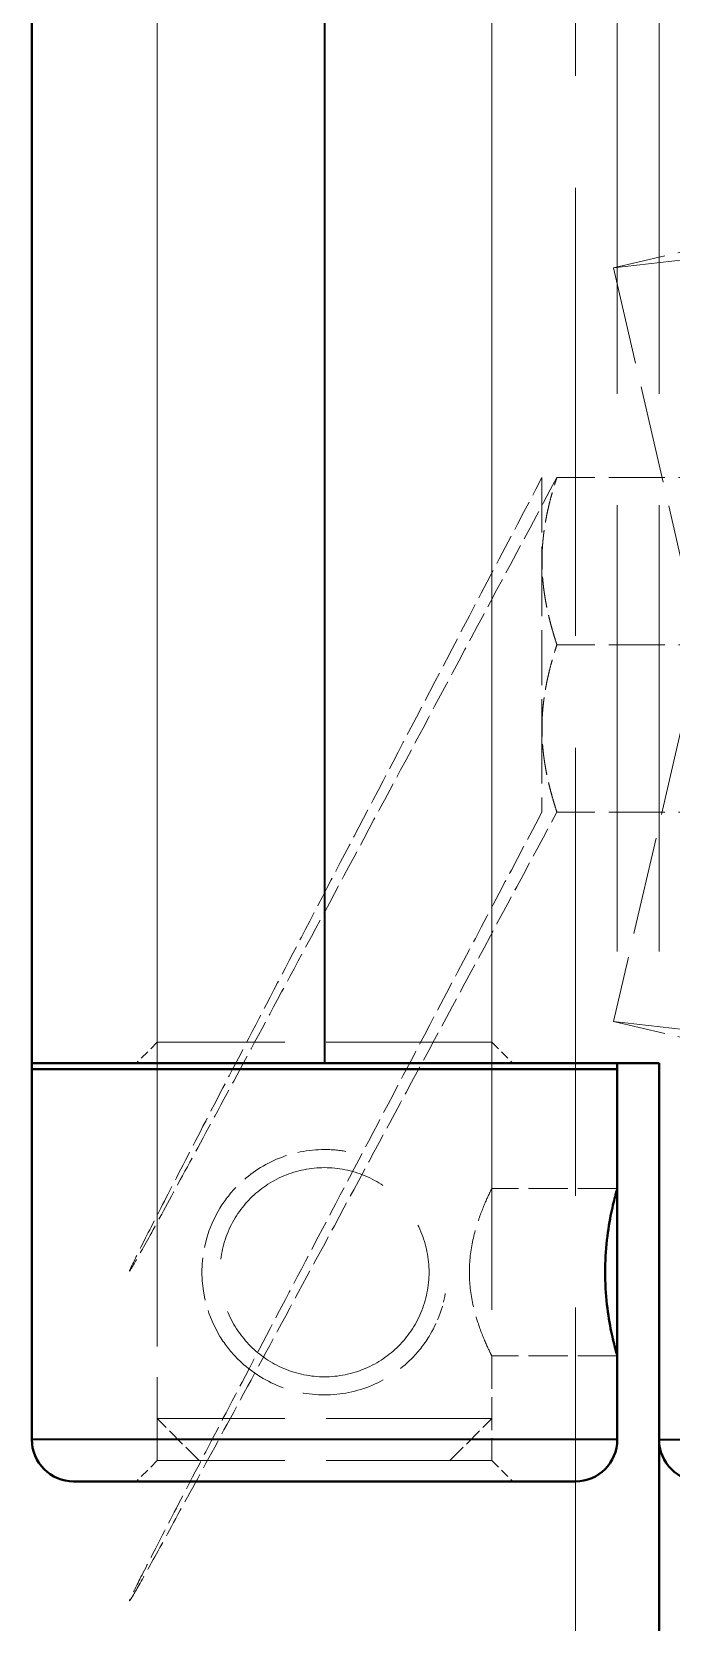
# Model space of a CAD drawing. Header units: millimetres. Extents: x 0 to 2970, y 0 to 2100.
# Drawn here: x 672.75 to 688.04, y 1269.89 to 1307.91 of the extents above; entities that cross this region are included whole.
import ezdxf

# ---------------------------------------------------------------- set-up
doc = ezdxf.new("R2010")
doc.units = ezdxf.units.MM
doc.header["$LTSCALE"] = 5
doc.linetypes.add('DASHED', pattern=[0.2067, 0.1654, -0.0413])
for name, color, linetype, lineweight in [('가려진 것(ISO)', 2, 'DASHED', 18), ('가시적인 것(ISO)', 3, 'Continuous', 40), ('가시적인 좁은 것(ISO)', 3, 'Continuous', 35)]:
    doc.layers.add(name, color=color, linetype=linetype, lineweight=lineweight)

msp = doc.modelspace()

# ---------------------------------------------------------------- linework, layer by layer
at = {"layer": '가려진 것(ISO)', "ltscale": 12.950765}
msp.add_line((685.751, 1411.259), (685.751, 715.259), dxfattribs=at)
at = {"layer": '가려진 것(ISO)', "ltscale": 12.578616}
for p, q in [((675.751, 1326.759), (675.751, 1274.759)), ((683.751, 1326.759), (683.751, 1274.759)), ((675.751, 1322.759), (675.751, 1283.759)), ((683.751, 1322.759), (683.751, 1283.759))]:
    msp.add_line(p, q, dxfattribs=at)
at = {"layer": '가려진 것(ISO)', "ltscale": 12.901145}
for p, q in [((686.751, 1323.259), (686.751, 1283.259)), ((687.751, 1323.259), (687.751, 1283.259))]:
    msp.add_line(p, q, dxfattribs=at)
at = {"layer": '가려진 것(ISO)', "ltscale": 1.523657}
for p, q in [((686.663, 1302.266), (690.527, 1303.168)), ((686.663, 1284.252), (690.527, 1283.349))]:
    msp.add_line(p, q, dxfattribs=at)
at = {"layer": '가려진 것(ISO)', "ltscale": 5.022239}
for p, q in [((688.331, 1302.458), (686.663, 1302.266)), ((688.331, 1284.06), (686.663, 1284.252))]:
    msp.add_line(p, q, dxfattribs=at)
at = {"layer": '가려진 것(ISO)', "ltscale": 2.824965}
for p, q in [((686.663, 1302.266), (688.336, 1295.042)), ((688.336, 1291.476), (686.663, 1284.252))]:
    msp.add_line(p, q, dxfattribs=at)
at = {"layer": '가려진 것(ISO)', "ltscale": 1.595575}
for p, q in [((684.951, 1297.259), (684.951, 1295.259)), ((684.951, 1295.259), (684.951, 1291.259)), ((684.951, 1291.259), (684.951, 1289.259))]:
    msp.add_line(p, q, dxfattribs=at)
at = {"layer": '가려진 것(ISO)', "ltscale": 1.619049}
msp.add_line((689.558, 1297.259), (685.308, 1297.259), dxfattribs=at)
at = {"layer": '가려진 것(ISO)', "ltscale": 1.619019}
msp.add_line((689.558, 1293.259), (685.308, 1293.259), dxfattribs=at)
at = {"layer": '가려진 것(ISO)', "ltscale": 1.619052}
msp.add_line((689.558, 1289.259), (685.308, 1289.259), dxfattribs=at)
at = {"layer": '가려진 것(ISO)', "ltscale": 0.269265}
for p, q in [((675.751, 1283.759), (675.251, 1283.259)), ((683.751, 1283.759), (684.251, 1283.259)), ((675.751, 1273.759), (675.251, 1273.259)), ((683.751, 1273.759), (684.251, 1273.259))]:
    msp.add_line(p, q, dxfattribs=at)
at = {"layer": '가려진 것(ISO)', "ltscale": 4.786925}
for p, q in [((683.751, 1283.759), (675.751, 1283.759)), ((683.751, 1274.759), (675.751, 1274.759)), ((683.751, 1273.759), (675.751, 1273.759))]:
    msp.add_line(p, q, dxfattribs=at)
at = {"layer": '가려진 것(ISO)', "ltscale": 3.561683}
msp.add_line((675.751, 1283.109), (675.751, 1273.759), dxfattribs=at)
at = {"layer": '가려진 것(ISO)', "ltscale": 1.085577}
msp.add_line((683.751, 1283.109), (683.751, 1280.259), dxfattribs=at)
at = {"layer": '가려진 것(ISO)', "ltscale": 1.142718}
for p, q in [((686.751, 1280.259), (683.751, 1280.259)), ((686.751, 1276.259), (683.751, 1276.259))]:
    msp.add_line(p, q, dxfattribs=at)
at = {"layer": '가려진 것(ISO)', "ltscale": 0.952248}
msp.add_line((683.751, 1276.259), (683.751, 1273.759), dxfattribs=at)
at = {"layer": '가려진 것(ISO)', "ltscale": 0.53863}
for p, q in [((676.751, 1273.759), (675.751, 1274.759)), ((682.751, 1273.759), (683.751, 1274.759))]:
    msp.add_line(p, q, dxfattribs=at)
at = {"layer": '가려진 것(ISO)', "ltscale": 1.229587}
msp.add_arc((679.751, 1278.259), 2.933, 148.4703, 211.5297, dxfattribs=at)
at = {"layer": '가려진 것(ISO)', "ltscale": 0.419739}
msp.add_arc((679.751, 1278.259), 2.933, 328.4703, 350, dxfattribs=at)
at = {"layer": '가려진 것(ISO)', "ltscale": 0.893127}
for points, weights in [([(685.308, 1297.259), (665.412, 1260.003), (684.951, 1297.259)], [2.05513439892, 2.2140995979, 2.2140995979]), ([(684.951, 1295.259), (684.951, 1296.187), (685.308, 1297.259)], [2.21409784829, 2.21409784827, 2.05513277492]), ([(685.308, 1293.259), (684.951, 1294.331), (684.951, 1295.259)], [2.05513277493, 2.21409784831, 2.21409784829]), ([(684.951, 1291.259), (684.951, 1292.187), (685.308, 1293.259)], [2.2140995979, 2.21409958201, 2.05513439892]), ([(685.308, 1289.259), (684.951, 1290.331), (684.951, 1291.259)], [2.05513439893, 2.2140996138, 2.2140995979]), ([(684.951, 1289.259), (665.412, 1252.233), (685.308, 1289.259)], [2.21410026725, 2.21410026725, 2.05513502021])]:
    msp.add_rational_spline(points, weights, degree=2, dxfattribs=at)
at = {"layer": '가려진 것(ISO)', "ltscale": 1.392994}
msp.add_open_spline([(680.26, 1281.147), (680.09, 1281.177), (679.919, 1281.192), (679.366, 1281.192), (678.966, 1281.112), (678.246, 1280.807), (677.927, 1280.583), (677.519, 1280.175), (677.374, 1279.993), (677.251, 1279.793)], degree=3, knots=[1.3475133, 1.3475133, 1.3475133, 1.3475133, 1.3979969, 1.3979969, 1.5134107, 1.5134107, 1.6288245, 1.6288245, 1.7015822, 1.7015822, 1.7015822, 1.7015822], dxfattribs=at)
at = {"layer": '가려진 것(ISO)', "ltscale": 6.162827}
msp.add_open_spline([(679.751, 1275.759), (679.427, 1275.759), (679.088, 1275.825), (678.474, 1276.084), (678.199, 1276.275), (677.765, 1276.709), (677.575, 1276.983), (677.318, 1277.595), (677.251, 1277.933), (677.251, 1278.259), (677.251, 1278.585), (677.318, 1278.923), (677.575, 1279.534), (677.765, 1279.809), (678.199, 1280.243), (678.474, 1280.434), (679.088, 1280.692), (679.427, 1280.759), (680.074, 1280.759), (680.413, 1280.692), (681.027, 1280.434), (681.302, 1280.243), (681.736, 1279.809), (681.926, 1279.534), (682.183, 1278.923), (682.251, 1278.585), (682.251, 1277.933), (682.183, 1277.595), (681.926, 1276.983), (681.736, 1276.709), (681.302, 1276.275), (681.027, 1276.084), (680.413, 1275.825), (680.074, 1275.759), (679.751, 1275.759)], degree=3, knots=[1.169727, 1.169727, 1.169727, 1.169727, 1.266818, 1.266818, 1.363909, 1.363909, 1.461773, 1.461773, 1.559636, 1.559636, 1.559636, 1.6575, 1.6575, 1.755364, 1.755364, 1.852455, 1.852455, 1.949546, 1.949546, 2.046636, 2.046636, 2.143727, 2.143727, 2.241591, 2.241591, 2.339455, 2.339455, 2.437319, 2.437319, 2.535183, 2.535183, 2.632273, 2.632273, 2.729364, 2.729364, 2.729364, 2.729364], dxfattribs=at)
at = {"layer": '가려진 것(ISO)', "ltscale": 1.217647}
for points, knots in [([(683.215, 1278.259), (683.215, 1278.515), (683.246, 1278.785), (683.353, 1279.276), (683.426, 1279.498), (683.558, 1279.848), (683.627, 1280.001), (683.724, 1280.207), (683.74, 1280.238), (683.751, 1280.259)], [-0.6150249, -0.6150249, -0.6150249, -0.6150249, -0.5380418, -0.5380418, -0.4610588, -0.4610588, -0.3842856, -0.3842856, -0.3075124, -0.3075124, -0.3075124, -0.3075124]), ([(683.751, 1276.259), (683.74, 1276.28), (683.724, 1276.311), (683.627, 1276.516), (683.558, 1276.67), (683.426, 1277.02), (683.353, 1277.242), (683.246, 1277.733), (683.215, 1278.002), (683.215, 1278.259)], [0.3075124, 0.3075124, 0.3075124, 0.3075124, 0.3842856, 0.3842856, 0.4610588, 0.4610588, 0.5380418, 0.5380418, 0.6150249, 0.6150249, 0.6150249, 0.6150249])]:
    msp.add_open_spline(points, degree=3, knots=knots, dxfattribs=at)
at = {"layer": '가려진 것(ISO)', "ltscale": 2.395037}
msp.add_open_spline([(677.251, 1276.725), (677.374, 1276.525), (677.519, 1276.342), (677.927, 1275.935), (678.246, 1275.711), (678.966, 1275.406), (679.366, 1275.326), (680.135, 1275.326), (680.536, 1275.406), (681.255, 1275.711), (681.575, 1275.935), (681.982, 1276.342), (682.128, 1276.525), (682.251, 1276.725)], degree=3, knots=[0.1624137, 0.1624137, 0.1624137, 0.1624137, 0.2351715, 0.2351715, 0.3505852, 0.3505852, 0.465999, 0.465999, 0.5814127, 0.5814127, 0.6968265, 0.6968265, 0.7695843, 0.7695843, 0.7695843, 0.7695843], dxfattribs=at)
at = {"layer": '가시적인 것(ISO)'}
for p, q in [((672.751, 1283.259), (672.751, 1323.259)), ((672.751, 1283.109), (672.751, 1283.259)), ((679.751, 1283.259), (672.751, 1283.259)), ((672.751, 1283.109), (686.751, 1283.109)), ((672.751, 1274.259), (672.751, 1283.109)), ((679.751, 1283.259), (687.751, 1283.259)), ((686.751, 1283.259), (686.751, 1283.109)), ((686.751, 1283.109), (686.751, 1280.259)), ((687.751, 1283.259), (687.751, 1274.259)), ((686.751, 1280.259), (686.751, 1276.259)), ((686.751, 1276.259), (686.751, 1274.259)), ((687.751, 1274.259), (687.751, 852.259))]:
    msp.add_line(p, q, dxfattribs=at)
for centre, start, end in [((673.751, 1274.259), 180, 270), ((685.751, 1274.259), 270, 0), ((688.751, 1274.259), 180, 270)]:
    msp.add_arc(centre, 1, start, end, dxfattribs=at)
for points, knots in [([(686.751, 1276.259), (686.745, 1276.279), (686.736, 1276.31), (686.681, 1276.514), (686.643, 1276.668), (686.57, 1277.021), (686.531, 1277.245), (686.475, 1277.738), (686.459, 1278.006), (686.459, 1278.511), (686.475, 1278.78), (686.531, 1279.272), (686.57, 1279.496), (686.643, 1279.85), (686.681, 1280.003), (686.736, 1280.208), (686.745, 1280.238), (686.751, 1280.259)], [-0.9095405, -0.9095405, -0.9095405, -0.9095405, -0.8337547, -0.8337547, -0.7579689, -0.7579689, -0.6821646, -0.6821646, -0.6063604, -0.6063604, -0.5305561, -0.5305561, -0.4547518, -0.4547518, -0.378966, -0.378966, -0.3031802, -0.3031802, -0.3031802, -0.3031802]), ([(685.751, 1273.259), (685.739, 1273.259), (685.721, 1273.259), (685.663, 1273.259), (685.659, 1273.259), (685.655, 1273.259), (685.65, 1273.259), (685.589, 1273.259), (685.499, 1273.259), (685.381, 1273.259), (685.365, 1273.259), (685.348, 1273.259), (685.329, 1273.259), (685.217, 1273.259), (685.085, 1273.259), (684.932, 1273.259), (684.881, 1273.259), (684.829, 1273.259), (684.773, 1273.259), (684.546, 1273.259), (684.286, 1273.259), (683.993, 1273.259), (683.737, 1273.259), (683.46, 1273.259), (683.163, 1273.259), (683.12, 1273.259), (683.076, 1273.259), (683.034, 1273.259), (682.737, 1273.259), (682.426, 1273.259), (682.1, 1273.259), (682.053, 1273.259), (682.004, 1273.259), (681.959, 1273.259), (681.62, 1273.259), (681.272, 1273.259), (680.914, 1273.259), (680.89, 1273.259), (680.865, 1273.259), (680.842, 1273.259), (680.482, 1273.259), (680.117, 1273.259), (679.751, 1273.259), (679.407, 1273.259), (679.066, 1273.259), (678.727, 1273.259), (678.704, 1273.259), (678.683, 1273.259), (678.659, 1273.259), (678.324, 1273.259), (677.997, 1273.259), (677.678, 1273.259), (677.633, 1273.259), (677.589, 1273.259), (677.542, 1273.259), (677.259, 1273.259), (676.987, 1273.259), (676.726, 1273.259), (676.638, 1273.259), (676.554, 1273.259), (676.467, 1273.259), (676.121, 1273.259), (675.801, 1273.259), (675.508, 1273.259), (675.252, 1273.259), (675.021, 1273.259), (674.815, 1273.259), (674.786, 1273.259), (674.756, 1273.259), (674.729, 1273.259), (674.535, 1273.259), (674.368, 1273.259), (674.23, 1273.259), (674.21, 1273.259), (674.19, 1273.259), (674.172, 1273.259), (674.038, 1273.259), (673.935, 1273.259), (673.864, 1273.259), (673.86, 1273.259), (673.855, 1273.259), (673.851, 1273.259), (673.784, 1273.259), (673.764, 1273.259), (673.751, 1273.259)], [0, 0, 0, 0, 0.058594, 0.058594, 0.058594, 0.0625, 0.0625, 0.0625, 0.117187, 0.117187, 0.117187, 0.125, 0.125, 0.125, 0.171875, 0.171875, 0.171875, 0.1875, 0.1875, 0.1875, 0.25, 0.25, 0.25, 0.304687, 0.304687, 0.304687, 0.3125, 0.3125, 0.3125, 0.367187, 0.367187, 0.367187, 0.375, 0.375, 0.375, 0.433594, 0.433594, 0.433594, 0.4375, 0.4375, 0.4375, 0.5, 0.5, 0.5, 0.558594, 0.558594, 0.558594, 0.5625, 0.5625, 0.5625, 0.617187, 0.617187, 0.617187, 0.625, 0.625, 0.625, 0.671875, 0.671875, 0.671875, 0.6875, 0.6875, 0.6875, 0.75, 0.75, 0.75, 0.804687, 0.804687, 0.804687, 0.8125, 0.8125, 0.8125, 0.867187, 0.867187, 0.867187, 0.875, 0.875, 0.875, 0.933594, 0.933594, 0.933594, 0.9375, 0.9375, 0.9375, 1, 1, 1, 1])]:
    msp.add_open_spline(points, degree=3, knots=knots, dxfattribs=at)
at = {"layer": '가시적인 좁은 것(ISO)'}
for p, q in [((679.751, 1323.259), (679.751, 1283.259)), ((686.751, 1274.259), (672.751, 1274.259)), ((687.751, 1274.259), (700.751, 1274.259))]:
    msp.add_line(p, q, dxfattribs=at)

doc.saveas('drawing.dxf')
